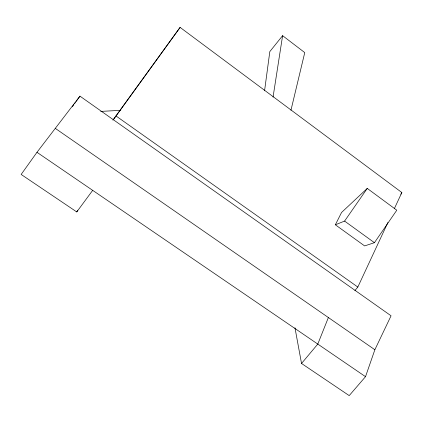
<?xml version="1.0" encoding="UTF-8"?>
<svg xmlns="http://www.w3.org/2000/svg" width="423" height="423" viewBox="0 0 423 423"><rect width="100%" height="100%" fill="white"/><g stroke="black" fill="none" stroke-linecap="round" stroke-linejoin="round"><path stroke-width="0.63" d="M264.565 90.781L269.821 51.601L282.606 35.669L304.756 52.595L290.95 110.26M273.047 97.116L282.606 35.669M294.958 327.762L301.53 363.468L349.208 395.611L365.514 376.671L374.863 349.736L391.064 315.791L79.958 96.148L36.97 152.306L21.15 174.45L76.759 211.939L92.685 190.355M328.375 317.536L317.789 344.079L301.53 363.468M354.892 290.564L357.826 287.058L387.917 222.45M394.326 208.687L401.85 192.534L180.098 27.389L112.872 120.121M335.349 224.793L341.551 212.473L367.259 188.415L396.79 210.215L374.424 242.686L364.631 245.911L335.349 224.793L344.592 221.086L367.259 188.415M76.759 211.939L77.753 210.231M400.851 194.236L401.85 192.534M72.328 106.813L73.856 104.677M74.617 103.614L75.379 102.546M76.14 101.478L79.958 96.148M113.396 119.688L180.098 27.389M100.7 111.392L120.407 110.366M36.97 152.306L365.514 376.671M55.461 128.492L374.863 349.736M116.076 116.013L357.826 287.058M344.592 221.086L374.424 242.686"/></g></svg>
